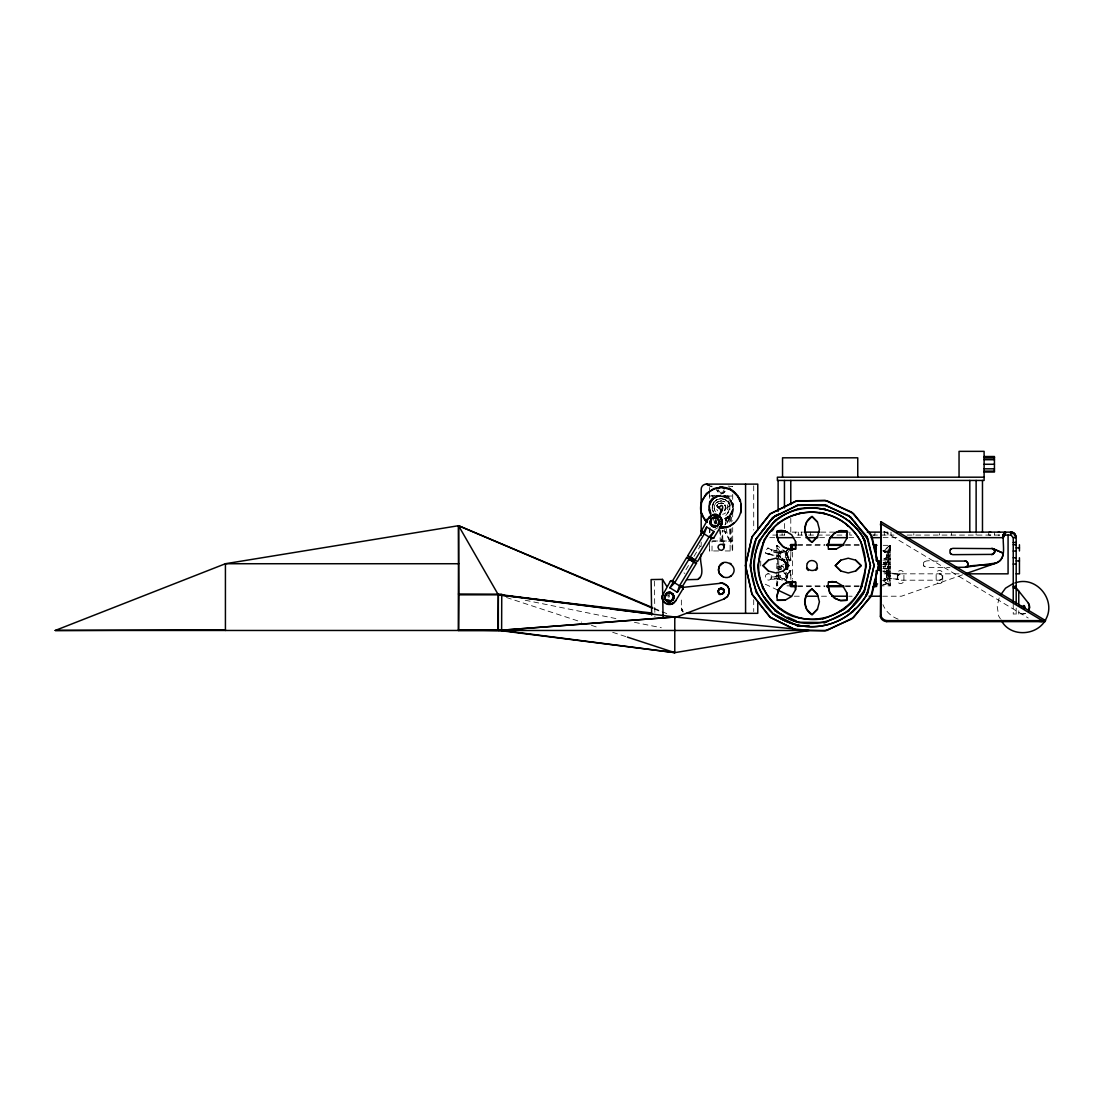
<?xml version="1.0" encoding="UTF-8"?>
<svg xmlns="http://www.w3.org/2000/svg" width="1104" height="1104" viewBox="0 0 1104 1104"><rect width="100%" height="100%" fill="white"/><g stroke="black" fill="none" stroke-linecap="round" stroke-linejoin="round"><path stroke-width="0.75" stroke-dasharray="5 3.75" d="M716.151 520.619L716.248 523.075M888.237 570.782L888.251 568.312M718.58 550.951L709.444 550.951L709.568 545.928M709.9 532.542L710.024 527.533M710.355 513.995C703.096 481.62 751.493 500.912 725.011 518.604A5.037 5.037 0 0 1 725.011 524.883M713.432 512.159L712.301 509.855L712.246 505.646L713.998 502.016L717.145 499.519L721.064 498.622L725.328 499.684C739.197 503.203 717.545 524.911 728.806 511.911M778.417 570.175L778.513 566.504M888.527 562.557L888.251 564.227L888.251 558.955L883.793 558.541M890.086 574.48L888.72 574.425L888.679 575.598L888.416 574.425L886.774 574.356L882.814 571.085M725.673 508.088C724.045 502.141 726.239 506.143 724.997 510.131M721.878 541.126L722.306 530.389M889.783 552.152L890.086 545.335L883.186 545.335M776.899 585.037L777.837 585.134L776.899 585.851L776.899 580.18M886.181 579.807L883.338 580.387L887.312 579.103L888.775 574.439M889.313 562.571L889.231 564.185L890.086 564.158M889.465 559.093L888.72 558.169L890.086 559.01M889.617 555.823L889.548 557.134L888.72 557.037L888.844 554.456L886.733 554.042M724.707 529.423L724.555 532.321L722.458 528.995M712.246 508.061L713.805 502.279L716.8 499.684L721.064 498.622L724.997 499.519L728.143 502.016L729.882 505.646L725.673 508.709L724.61 510.793L725.604 506.543M731.179 522.095L731.607 514.533M731.635 514.229L732.697 507.661L731.069 500.416C726.363 492.729 713.998 493.916 709.9 501.699L708.409 507.661L709.665 513.167L709.196 511.828M711.073 500.333L709.444 507.661L711.556 514.354A11.633 11.633 0 0 1 715.254 497.587A11.633 11.633 0 0 1 731.621 502.762A11.633 11.633 0 0 1 725.011 518.604L725.977 520.619L725.162 524.69L725.977 521.502M721.064 503.645C725.149 503.134 721.367 502.748 718.58 503.741M731.648 501.133L731.538 502.61L728.323 498.566L723.658 496.331L716.675 496.069M725.618 508.958L724.652 510.724L725.673 508.709M723.382 541.126L723.037 544.934L722.513 530.513M787.124 560.101L786.034 559.59M884.994 580.387C888.706 579.559 889.921 574.425 886.967 572.024L887.05 570.492M887.243 568.367L887.395 566.669L888.251 566.669M887.782 562.557L888.113 558.941M725.659 531.493L725.397 533.646L725.783 531.742L730.765 543.61L730.517 527.726M777.589 585.106L776.899 585.851L777.699 579.973L784.93 578.261L787.621 574.825M777.796 579.2L777.934 578.206L776.899 578.22M778.237 575.957L778.748 573.652M889.162 552.179L890.059 545.417L888.706 545.335M788.049 574.287L788.311 572.534L790.85 570.63L790.85 580.249M790.147 560.349L787.828 559.7M790.229 559.756L790.85 555.629M886.912 568.381L886.912 571.982L884.994 571.058L884.497 568.505M886.084 564.296L886.374 562.529L882.869 562.488M727.136 521.75L726.529 519.087L730.337 516.299L726.542 524.386C728.778 516.865 738.107 508.24 731.069 500.416M883.352 568.56L883.738 566.628M884.138 564.544L884.539 562.516M767.653 547.984C781.756 553.311 756.447 557.548 768.287 547.97M778.265 556.361C777.313 551.448 784.599 548.495 787.028 552.98M778.637 553.642C779.162 549.64 788.546 549.902 785.896 554.098L785.275 557.699M897.759 575.764L897.759 578.317M782.915 578.8L780.211 577.088L780.431 574.08M780.818 557.686C777.506 554.443 783.688 549.82 785.827 553.973L786.2 555.464M938.124 561.067C934.232 562.088 922.199 557.741 923.441 565.496M709.444 500.968C708.906 506.018 707.388 511.814 711.638 516.023M724.169 489.707L722.996 492.122L719.863 492.481M765.583 552.414L766.452 553.504C770.288 555.712 772.372 549.53 776.899 552.4M778.624 557.285C776.512 546.797 792.631 551.117 787.828 560.432M785.896 556.83L785.11 557.81M787.166 557.782L787.828 555.464L786.434 552.083M886.733 556.885L886.774 554.098L890.086 554.029M884.138 550.799L890.072 545.417L887.892 552.952M888.389 574.328L886.774 574.356L886.774 577.088L882.993 580.318M777.285 585.079L776.899 585.851L778.596 578.455M715.613 519.087L715.599 524.386M999.175 597.94L997.174 606.096L998.692 616.073L1000.431 618.944M768.287 573.818C761.939 574.356 767.625 583.975 771.199 578.372L771.268 575.515L769.64 574.066M778.817 577.875L778.831 573.473M785.827 577.213L785.965 574.522L783.454 572.645M885.16 552.635L882.938 550.799L885.808 552.938L887.092 555.464L885.808 557.989L882.814 560.101M886.719 577.213L886.719 574.232M724.886 491.749L723.203 493.543L719.38 493.764L716.675 489.707M716.261 523.268A5.037 5.037 0 0 1 716.11 520.826L716.151 520.743M712.963 504.155L713.998 502.016M717.117 505.232L717.614 504.459M729.841 509.758L729.882 505.646L725.673 506.612M883.007 560.156L886.912 559.204C891.853 554.056 882.8 551.089 890.072 545.417L890.086 552.138L883.793 552.386M716.524 506.377L717.572 504.556M685.915 569.761L690.055 562.902M693.988 556.388L699.95 546.521M713.115 499.256L709.955 504.224L709.858 510.421M787.359 553.394L789.981 549.199M725.121 491.377L721.064 494.095L718.939 493.543L716.675 489.914M897.994 575.405L898.532 574.715M923.441 562.943L923.468 565.565L926.311 567.373L949.937 567.373M923.689 562.598L924.227 561.895M786.434 558.845L787.828 555.464L787.469 553.628M716.703 505.839L717.738 504.321M725.977 520.619L726.653 519.639M727.522 518.356L731.745 512.284L731.786 513.995L732.849 512.297M785.924 551.683L788.546 547.874M789.153 570.34L790.85 570.63L787.801 574.604C788.573 578.179 784.53 581.794 781.204 580M709.665 502.168C714.854 490.976 723.92 497.766 730.282 496.676L730.117 495.903L712.025 495.903L711.776 494.965L712.246 495.917L714.274 495.903M718.911 503.534L723.341 503.534L718.538 503.81M786.186 559.01L787.359 557.534M779.189 578.399L770.744 578.896M771.227 578.303L771.268 575.515M786.931 578.33L787.828 571.996L790.85 570.63M885.905 557.934L888.237 557.534L887.809 552.856M781.052 553.021L779.134 552.883L782.915 552.386M887.368 578.896L887.809 578.358L886.967 579.421L888.692 583.036L889.672 582.76L889.079 578.468M780.073 551.724L777.52 548.039L777.699 551.255L783.661 552.373L784.93 551.089M667.823 595.815L668.858 594.683M787.511 574.287L785.896 577.088L788.297 581.739M718.745 503.659L721.381 502.955M786.034 551.724L788.297 549.447M715.295 500.981L716.979 499.643M886.912 559.204L887.216 562.543M728.143 502.016L729.164 504.155M889.976 545.417L883.007 550.772L886.181 551.379M726.018 520.826L725.011 518.604L729.841 515.306L732.449 510.062L732.173 504.224L729.026 499.256M899.167 574.301L890.086 573.528M726.529 519.087C732.325 516.355 735.333 509.082 732.697 503.134M713.874 502.223L712.19 505.894L713.336 511.911M725.011 518.604L729.026 516.134L729.068 517.21M714.812 529.451L718.042 527.588M713.57 498.953L718.138 496.414L723.989 496.414L728.571 498.953M717.103 495.903L718.249 495.323M784.268 578.551L786.766 582.139L782.35 578.8M883.793 578.8L885.16 578.551M713.225 497.697L718.483 496.331L713.819 498.566L710.59 502.61L710.493 501.133M785.013 573.252L786.517 572.59L787.828 575.722C788.159 571.058 785.979 576.136 785.013 573.252L783.757 572.645M776.899 567.097L780.073 565.924L780.073 569.609M782.915 564.875L784.116 564.434M962.578 574.811L901.457 596.215L882.731 596.215M778.748 570.064L781.66 569.071M776.899 568.312L777.92 567.994L778.03 570.299M883.766 584.458L887.036 583.519L883.007 580.414L884.138 580.387M882.413 584.996L887.285 583.712L890.086 585.851L890.086 545.335L888.347 552.938L889.065 552.869M890.086 582.981L890.086 585.851L880.73 585.851M780.073 568.946L781.591 568.601M939.435 580.193C943.451 580.262 943.451 573.818 939.435 573.887L941.188 574.425L942.595 577.047L941.188 579.669L939.435 580.193L900.629 580.193L897.994 578.675M1025.271 613.645L1013.237 614.045L1013.237 602.577M884.552 578.813L889.175 579.158M1022.98 614.045L1025.437 613.562M718.497 501.202C714.412 502.844 712.867 508.268 715.489 511.801M720.167 500.912L724.541 501.616C729.73 504.445 728.668 513.401 722.596 514.298M776.899 546.742L776.899 545.335L784.116 550.799M721.63 500.705L716.041 502.817L714.357 505.756L714.247 509.151L715.64 511.994M779.893 575.722L771.572 576.881L776.899 577.019M776.899 579.283L778.43 579.145M887.092 575.722L890.086 575.488M882.869 568.588L888.72 568.284L888.72 573.445L889.52 573.487L889.286 568.256L890.086 568.215M776.899 553.201L777.906 552.814L771.268 552.414M770.385 579.352L776.899 579.048M778.472 578.979L779.645 578.924M882.869 564.406L886.912 564.268M890.086 566.435L887.588 566.518L887.754 568.339M767.653 573.832L769.033 573.79M888.472 566.49L888.251 564.641L888.251 572.935L883.793 572.645M989.281 535.081L990.785 535.081M873.388 535.081L874.851 535.067L875.003 532.128M890.086 566.656L889.12 566.669L888.72 572.962M884.152 564.448L886.912 564.434M709.444 486.091L712.025 486.091L712.025 486.85L710.438 486.091M728.129 486.091L732.656 486.643L730.117 487.14L730.117 486.091M709.444 496.027L732.697 496.027M713.929 521.985L716.165 523.448M792.175 532.128L802.498 532.128M820.838 532.128L834.569 532.128M849.901 532.128L849.763 535.081L852.04 535.081M882.772 532.128L890.762 532.128M772.786 535.081L778.417 535.081M779.659 535.081L787.014 535.081M802.498 535.081L795.28 535.081L795.253 532.128M808.528 535.081L830.029 535.081M836.901 535.081L847.223 535.081M872.45 535.081L893.992 535.081M907.019 535.081L1002.253 535.081M769.792 537.662L774.939 537.662M795.542 537.662L804.126 537.662M819.582 537.662L828.166 537.662M848.769 537.662L853.916 537.662M883.103 537.662L898.546 537.662M712.756 541.001L732.697 541.001M797.681 544.534L824.964 544.534M845.429 544.534L859.078 544.534M797.543 545.335L824.936 545.335M845.471 545.335L859.174 545.335M725.204 550.951L732.697 550.951L732.697 527.56M884.138 571.058L886.181 571.637M884.042 573.832L959.831 573.832M786.973 585.851L789.981 585.851M797.543 585.851L824.936 585.851M845.471 585.851L859.174 585.851M797.681 586.652L824.964 586.652M845.429 586.652L859.078 586.652M794.259 596.215L802.76 596.215M821.486 596.215L829.987 596.215M848.7 596.215L852.109 596.215M999.575 535.081L998.237 535.081M890.086 562.585L886.912 562.543L886.912 566.531L885.725 566.573L886.043 564.586L882.869 564.517M890.086 564.682L888.72 564.641L888.72 562.571M778.568 577.047L780.211 577.088M883.007 571.03L885.091 571.085M778.265 575.722L776.899 575.653L778.265 575.722L778.831 577.972L782.115 580.414M885.85 573.238L888.044 573.39M890.086 573.073L900.629 573.887L897.773 575.695L898.628 579.476M886.774 556.83L888.375 557.009M888.72 558.224L889.037 562.571M888.872 559.024L890.086 559.162M725.328 499.684L721.064 498.622M779.893 555.464L777.34 555.146L777.382 556.14M887.092 555.464L890.086 555.892M525.214 600.245L617.647 618.916M634.441 622.311L661.324 627.748M776.899 550.896L771.268 549.682L776.899 551.062M767.722 554.125L780.211 556.83L780.983 557.796M885.091 550.827L886.912 551.724M780.004 551.821L782.281 552.4M769.129 554.125L780.211 556.83M723.299 503.493L721.298 503.12M890.086 571.251L886.65 570.382L886.912 571.982M723.217 501.202L724.472 501.589M506.501 597.499L581.656 622.132M591.454 625.347L599.624 628.024M612.692 632.302L625.761 636.58M786.089 559.907L787.359 560.363M654.258 608.332L660.565 611.009M662.152 611.671L668.458 614.335M654.244 608.939L663.711 612.968M718.318 491.101L717.973 489.707L720.457 492.743M787.828 559.19L790.85 560.556L790.85 552.138M765.238 584.209L777.285 589.853M780.142 579.503L779.521 578.772M725.149 499.643L726.846 500.981M724.141 495.379L725.701 496.193M699.343 545.583L701.219 546.742M683.983 572.907L684.88 573.431M883.904 531.3L1028.21 618.005M728.254 502.223L729.937 505.894M924.227 566.545L923.689 565.855M682.217 610.829L683.1 611.961L681.347 608.152L681.347 596.519M882.869 580.387L887.009 583.519M887.271 583.712L890.086 585.851L890.072 545.417M717.559 510.766L716.786 509.386M724.804 504.79C727.329 510.462 723.81 502.61 725.314 505.839M887.809 573.114L888.72 575.722M785.841 554.042L790.85 560.556L789.153 560.846L790.85 560.556L788.311 558.652L788.049 556.899M729.095 497.876L731.345 500.747M785.924 579.517L788.546 583.312M681.844 610.36L681.347 608.152L684.494 612.858M713.005 518.356L715.682 524.483M713.17 497.766L712.025 495.461M715.213 520.784L716.151 522.868L716.11 520.826M726.115 528.43L728.102 537.938L730.117 541.126L730.117 550.951M778.237 555.257L778.831 557.713M771.199 549.557L771.572 551.048M668.362 597.305L667.934 595.636M778.265 555.464L778.748 557.534M883.324 562.488L883.697 564.379M783.55 568.146L783.205 566.393L778.748 567.746L778.748 559.811M884.994 560.128L885.67 564.31M781.328 566.959L781.094 565.552L781.991 565.22L781.991 566.766M790.229 571.444L790.85 575.557M776.899 585.851L776.899 545.335L777.092 546.715M720.043 530.279L721.367 541.126M779.534 566.117L779.852 569.678M669.162 594.338L669.383 597.029M731.027 528.236L732.338 550.951M710.396 512.284L710.507 514.229M889.576 574.466L889.617 575.515M776.899 545.335L776.968 546.728M777.52 559.19L777.865 566.738M729.082 517.431L729.289 522.261M729.592 529.12L730.117 541.126L712.025 541.126L712.025 550.951M719.767 528.857L720.25 541.126M730.337 516.299L730.406 521.198M654.327 581.132L654.92 616.667M714.812 522.537L714.812 523.972M1018.771 610.76L1018.771 614.045M1016.191 608.111L1016.191 614.045M994.428 532.128L994.428 535.081M988.742 532.128L988.742 535.081M976.129 533.605L976.129 535.081M951.538 532.128L951.538 535.081M939.545 533.605L939.545 535.081M913.808 533.605L913.808 535.081M891.011 532.128L891.011 535.081M887.92 532.128L887.92 535.081M884.994 562.516L884.994 564.337M884.994 564.558L884.994 571.058M884.29 532.128L884.29 535.081M810.543 532.128L810.543 535.081M801.435 532.128L801.435 535.081M798.344 532.128L798.344 535.081M792.41 552.083L792.41 579.103M790.781 518.342L790.781 532.128M784.447 523.517L784.447 528.678M784.447 533.605L784.447 535.081M782.115 533.605L782.115 535.081M760.725 560.984L760.725 569.291M753.715 485.815L753.715 530.017M753.715 599.72L753.715 611.616M732.697 494.385L732.697 521.019M709.444 487.485L709.444 490.286M709.444 493.336L709.444 512.684M709.444 529.258L709.444 532.597M709.444 541.001L709.444 550.951M701.178 542.161L701.178 545.569M898.132 619.123A25.847 25.847 0 0 1 882.952 604.675M682.865 611.809A5.175 5.175 0 0 1 681.347 608.152M888.817 583.312L887.933 583.547L890.086 585.851L888.817 583.312M884.994 566.6L882.869 566.656L884.994 566.697M778.513 552.4L777.782 551.821L778.513 552.4M898.394 579.269L888.375 578.399L898.394 579.269M889.7 577.406L888.748 575.929L889.7 577.406M942.733 580.276L942.733 573.818A3.284 3.284 0 0 0 939.435 570.52A3.284 3.284 0 0 0 936.151 573.818L936.151 580.276A3.284 3.284 0 0 0 939.435 583.561A3.284 3.284 0 0 0 942.733 580.276M903.914 580.276L903.914 573.818A3.284 3.284 0 0 0 900.629 570.52A3.284 3.284 0 0 0 897.331 573.818L897.331 580.276A3.284 3.284 0 0 0 900.629 583.561A3.284 3.284 0 0 0 903.914 580.276"/><path stroke-width="1.5" d="M674.986 617.633L724.003 598.989L727.26 596.74L729.095 593.248L729.095 589.288L727.439 585.976L722.347 583.091L681.734 587.521M1010.657 532.859L1010.657 532.128L897.11 532.128M713.777 525.214C711.045 528.098 719.063 526.028 716.441 525.642M715.406 517.459C714.716 519.087 715.489 515.596 715.944 517.127M673.274 595.939L673.357 595.111M715.351 517.707C718.732 518.135 723.741 527.436 716.082 517.624C709.789 515.444 708.106 526.166 714.274 526.636M501.616 630.467L501.754 594.187L458.436 594.021M795.542 589.729L795.598 582.043L789.664 581.725L784.075 583.74L778.775 589.205L776.857 596.56L777.326 600.314L785.027 600.259L791.678 596.395L795.542 589.729L795.598 582.043L788.822 581.877L782.667 584.706L778.389 589.964L776.857 596.56M846.713 538.573L846.768 530.872L840.82 530.569L835.231 532.583L829.946 538.048L828.014 545.404L828.483 549.143L836.183 549.088L842.849 545.224L846.713 538.573L846.768 530.872L839.978 530.707L833.824 533.549L829.546 538.793L828.014 545.404M498.042 630.467L498.332 594.821L458.546 525.697L225.423 563.73L55.2 630.467L826.855 630.467L853.53 617.619L871.994 594.463L878.591 565.593L871.994 536.723L853.53 513.567L826.855 500.719L797.24 500.719L770.551 513.567L752.086 536.723L745.504 565.593L751.893 594.049L769.833 617.026L795.874 630.136M718.801 519.322L718.621 521.626M497.311 629.86L674.779 652.643L809.149 630.467L674.779 616.998L501.754 594.821L458.905 594.821L458.546 525.697L652.671 607.669M1005.482 532.128C1003.274 532.252 1002.46 537.358 1005.013 535.095C1006.71 528.857 1002.17 534.502 1003.274 537.662C1002.694 545.707 1006.627 559.19 996.346 562.985L965.793 573.68M787.663 561.784L787.469 569.25L785.813 565.593L786.89 562.695L786.407 567.884M719.159 507.992C723.41 499.864 724.293 514.505 719.159 507.992L717.724 507.122M719.849 527.919C736.603 529.52 747.229 509.137 737.665 495.779C720.746 472.526 686.067 502.568 707.236 521.999M671.508 601.169C667.547 603.543 662.842 598.396 665.477 594.504C670.721 586.721 677.911 600.024 670.984 600.769C672.902 599.044 674.516 597.926 673.357 595.442M740.715 513.222L741.198 504.293M778.182 523.365L778.21 523.172C805.589 502.762 845.126 511.787 860.941 542.05L861.106 542.395C869.538 563.357 866.005 587.204 850.466 603.916C834.458 618.626 811.73 623.153 791.292 615.728C753.784 598.934 747.311 549.944 778.21 523.172L777.616 523.641M880.095 568.491L880.399 565.138M724.169 547.322C724.252 543.251 717.876 543.403 717.973 547.322L719.215 549.82L721.754 550.358L723.865 548.674L724.486 544.231M1003.619 534.088L1003.274 537.662L905.418 537.662M701.302 530.334L703.303 532.666L702.034 532.156L687.778 555.698L697.48 561.577L711.735 538.021L710.465 537.51L714.067 531.562L706.67 527.077L703.069 533.025L701.137 531.438L708.63 517.997L711.901 515.292M776.857 534.626L777.326 530.872L781.177 530.403L785.027 530.927L791.678 534.791L795.542 541.457L795.598 549.143L789.664 549.461L784.075 547.446L778.775 541.981L776.857 534.626L778.389 541.222L782.667 546.48L788.822 549.309L795.598 549.143L795.542 541.457M828.014 585.782L828.483 582.043L832.347 581.56L836.183 582.098L842.849 585.962L846.713 592.613L846.768 600.314L840.82 600.631L835.231 598.616L829.946 593.138L828.014 585.782L829.546 592.393L833.824 597.637L839.978 600.479L846.768 600.314L846.713 592.613M711.169 521.985C709.762 518.494 711.183 519.887 717.007 515.209L719.808 516.907L721.602 519.639M718.193 523.972L718.373 522.703M1003.439 534.971L1003.274 537.662L1004.571 535.192M723.865 592.6L721.823 594.269L719.215 593.745L717.973 591.302L719.09 588.86C732.297 586.624 715.351 602.591 719.063 588.887C721.671 586.445 725.99 590.571 723.382 593.193M1029.439 605.254L1028.652 610.76L1029.784 607.255L1028.293 603.005L1016.191 587.839L1013.237 587.839L1013.955 588.253M755.95 539.235L772.703 517.652L796.978 505.439L824.15 504.763L848.99 515.775L866.737 536.365L874.064 565.593L867.923 592.503L866.281 595.346M1003.274 553.228L993.227 548.757L1003.274 553.228C1001.231 570.382 976.999 562.322 966.041 567.235L955.001 567.373M717.973 591.302L719.132 588.832L721.712 588.225L724.169 591.206M861.134 542.533L861.106 542.395C840.834 503.258 786.352 501.92 764.189 540.008L764.092 540.38M862.859 593.924L864.667 590.93L870.449 565.593L863.549 538.062C849.956 515.402 823.777 503.797 797.847 508.944C772.565 516.631 754.957 539.194 753.646 565.593C754.957 591.992 772.565 614.555 797.847 622.242C823.777 627.389 849.956 615.784 863.549 593.124L870.449 565.593L864.667 540.256L862.859 537.262M720.636 524.8L720.857 523.848M824.964 508.985L823.86 508.502M866.281 535.84L867.923 538.683L874.064 565.593L866.737 594.835C846.561 628.397 804.181 636.829 772.703 613.534C751.907 594.67 745.255 565.013 755.978 539.083L773.38 517.1L798.247 505.135L827.462 505.618L826.441 505.411M759.373 540.463L775.629 519.929C805.658 498.028 847.113 507.481 864.667 540.256L864.708 540.463M718.318 488.299L720.457 486.657L723.865 488.382M764.189 540.008L757.772 565.593C758.89 599.72 790.588 625.002 824.122 618.502C840.875 612.996 854.993 601.928 862.321 585.7M860.168 590.102L866.309 565.593L860.982 542.257M817.443 536.861L819.416 529.409L817.443 521.971L812.047 516.493C802.429 521.792 802.429 537.041 812.047 542.34L817.443 536.861L812.047 542.34L806.638 536.861L804.664 529.409L806.638 521.971L812.047 516.493L817.443 521.971M817.443 609.215L819.416 601.777L817.443 594.338L812.047 588.846C802.429 594.145 802.429 609.394 812.047 614.693L817.443 609.215L812.047 614.693L806.638 609.215L804.664 601.777L806.638 594.338L812.047 588.846L817.443 594.338M664.856 596.326L667.906 592.613L672.584 593.731L668.927 592.393M458.726 630.467L458.905 594.821M711.666 515.651L710.672 516.01C704.794 521.971 713.929 511.387 717.158 514.837C719.27 515.706 720.926 517.127 721.837 519.294C723.41 521.985 719.463 529.865 722.044 522.578L720.539 518.024M665.312 600.024C661.986 593.897 671.494 589.715 673.978 595.967M719.284 522.62C720.125 525.049 713.005 528.388 716.579 525.642M672.474 580.994L673.744 581.504L671.894 580.525L670.335 581.256L661.945 596.491C661.531 601.018 665.712 605.047 670.225 604.481L673.302 603.364L675.565 601.018L682.934 588.887A1.546 1.546 0 0 0 682.41 586.762L681.14 585.989L682.162 586.859L696.431 563.316L686.729 557.437L672.474 580.994L673.495 581.863L669.907 587.811L677.304 592.296L680.906 586.348L682.162 586.859M716.137 517.804C719.849 512.256 709.016 515.389 708.395 518.356M720.995 525.987L721.768 520.978M663.214 593.027L662.083 597.54M677.304 592.296L679.498 585.769L693.754 562.212L696.431 563.316L689.724 559.093M710.107 521.723C711.514 515.858 710.369 529.327 710.134 521.847M719.104 517.238L721.823 509.455L722.361 510.766M689.959 557.548L704.214 533.991L706.67 527.077M673.771 598.23L673.799 595.539M710.838 521.985L711.5 520.37L710.162 521.35M1010.657 532.128C1010.919 531.231 1018.302 535.081 1015.211 537.662C1017.198 530.776 1005.509 530.113 1013.237 537.662L1013.237 602.398M1014.783 534.115L1014.369 535.026L1015.473 534.943M718.635 516.838L721.823 509.455M1021.435 606.607L1024.029 605.93L1024.029 608.566M790.85 548.771L792.41 545.335L792.41 550.399M876.99 585.851L874.575 585.851L876.134 582.415M710.617 519.639L711.845 518.673M717.324 518.507L716.013 517.307L717.186 518.08M880.288 568.284L878.066 570.188M719.049 523.641L719.353 520.978L718.483 524.855L714.73 526.691M711.914 525.697C713.777 527.326 711.404 524.648 710.203 523.972M665.836 595.967L666.319 595.111M713.736 517.762L714.812 517.114M880.992 521.709L880.992 615.37A5.092 3.409 31 0 0 887.299 620.627L1045.612 620.627L880.992 521.709L880.426 524.952M880.399 616.349L880.992 523.724L1042.273 620.627L1041.679 621.621L886.705 621.621A5.092 3.409 31 0 1 880.399 616.349L880.992 615.37M886.705 621.621L887.299 620.627M669.907 587.811L674.641 582.829L688.91 559.286L689.683 559.411M694.802 560.487L709.058 536.93L714.067 531.562M710.465 537.51L711.749 538.283A1.546 1.546 0 0 0 713.86 537.758L721.229 525.628L722.278 522.22L720.774 517.666M672.391 594.739L672.888 593.952M762.988 542.395L763.43 543.016M718.124 519.239L717.007 518.342M670.335 581.256L673.495 581.863M713.874 537.758L714.109 537.4A1.546 1.546 0 0 1 712.549 538.131M682.934 588.887L682.7 589.246A1.546 1.546 0 0 0 682.175 587.121L682.41 586.762M700.322 577.24L697.756 579.421L686.522 579.724M786.655 562.985L787.29 562.033L787.359 569.098L786.655 568.201M950.296 549.875L950.834 549.185M670.928 600.631L673.302 599.541L673.523 595.525M1004.433 532.501L1004.171 535.371L1003.881 533.329M672.998 597.623L674.075 596.491M1000.569 594.959L1005.537 588.184L1014.162 582.953M756.116 538.904L750.03 565.593L756.171 592.503L773.38 614.086C805.796 637.298 848.797 627.486 867.923 592.503L867.385 592.241M771.862 531.024L773.78 528.568M852.095 606.883L854.261 604.123M852.385 612.251L855.379 608.428M866.005 594.794L867.965 592.282M672.985 594.683L672.971 593.786L671.632 594.131L672.322 594.67M761.732 531.714L772.703 517.652M764.658 533.687L774.994 520.453M710.051 517.873L710.962 516.796M731.083 575.943L729.896 576.509M722.954 593.717L720.429 594.297L718.331 592.724M772.345 518.977L775.105 515.775L779.41 513.871M845.954 607.338L844.367 609.187L840.13 611.064M857.67 593.759L859.906 591.178M880.578 567.967L877.597 570.409M672.736 600.093L669.01 601.542M712.991 517.624L716.22 517.21M675.8 600.659L673.04 603.529L668.306 604.302M768.425 560.183L762.947 565.593L768.425 571.003L775.864 572.976L783.302 571.003L788.78 565.593L783.302 560.183L775.864 558.21L768.425 560.183L762.947 565.593L768.425 571.003M783.302 571.003L788.78 565.593L783.302 560.183M840.779 560.183L835.3 565.593L840.779 571.003L848.217 572.976L855.655 571.003L861.148 565.593L855.655 560.183L848.217 558.21L840.779 560.183L835.3 565.593L840.779 571.003M855.655 571.003L861.148 565.593L855.655 560.183M880.702 561.908L879.515 562.046M965.131 567.373C969.146 567.442 969.146 560.998 965.131 561.067L944.872 561.067M712.149 518.314L712.88 517.776M733.967 522.91L729.22 526.373L719.739 527.891M878.508 569.981L879.157 560.625L876.893 560.735M719.449 588.68L722.678 588.68M876.134 584.83L877.57 583.878M1014.024 533.273L1013.058 533.784L1013.113 532.708M665.05 595.649L666.499 594.78M698.418 579.048C705.939 573.638 698.404 561.398 701.178 554.098M724.003 598.989L727.577 596.353L729.151 593L729.095 589.288L727.274 585.796L724.031 583.533L720.112 583.05M796.978 505.439L798.247 505.135M723.92 526.939L719.711 527.671M794.742 515.03L800.676 512.905M847.789 611.395L849.086 610.733M867.385 538.945L850.715 517.1L824.495 504.928M992.951 554.387L952.931 554.663C948.929 554.774 948.902 548.246 952.931 548.357L992.951 548.633M993.227 554.263L994.897 551.517L993.49 548.895M966.607 566.973L968.277 564.227L966.607 561.481M723.244 562.943L719.408 566.228L718.497 569.885C718.428 576.191 726.391 579.945 731.165 575.874C741.943 566.242 719.573 554.249 718.497 569.885L719.408 573.542L723.244 576.826M822.632 618.82L824.619 617.936M715.751 516.92L714.868 517.252M713.929 514.547L715.226 514.643M713.695 514.906L714.978 515.002M673.537 603.005C670.597 604.73 666.94 604.357 664.401 602.108M798.206 508.93L799.048 508.654M673.274 603.17L668.541 603.943M826.717 621.994L823.86 622.684M715.006 517.721L714.219 517.624L715.24 517.707M990.785 532.128L989.281 532.128M669.286 592.682L670.583 592.337M991.737 554.663L994.814 552.207L994.207 549.544M1004.709 532.404L1005.482 533.605L1005.233 532.211M714.799 526.636L713.971 526.456M670.211 603.322L668.582 603.322M669.259 601.708L666.443 601.142M669.093 600.107L667.147 599.914M725.549 527.077L720.222 528.016M715.627 518.342L716.717 518.149M998.237 532.128L999.575 532.128M671.936 599.32L672.998 599.817M1015.832 582.705C1036.007 575.791 1055.797 599.237 1046.399 618.185C1038.56 636.07 1010.312 638.029 1001.3 620.379M966.497 567.07L996.346 562.985M480.723 630.205L497.297 630.218L674.779 652.643L674.779 616.998L498.332 630.467L458.298 630.467L458.546 525.697L652.671 608.263M670.915 601.363L667.478 601.625M674.779 616.998L498.332 630.467L498.332 594.021M715.171 526.718L712.259 526.208L713.474 526.884M710.659 523.986C713.184 526.539 708.685 523.365 711.445 523.972L712.218 526.277M707.498 519.501L704.642 519.584L707.25 520.619M669.659 592.738L671.108 592.71M819.389 512.449L824.619 513.25M824.771 622.283L826.234 622.242M714.812 517.735L715.199 518.328M666.733 586.279L662.441 579.379L651.098 579.572L651.691 615.094M828.483 549.143L836.183 549.088M777.326 600.314L785.027 600.259M55.2 630.467L225.423 629.86M984.106 456.518L994.442 456.518L994.442 472.029L984.106 472.029M984.106 457.553L994.442 457.553M984.106 457.691L994.442 457.691M984.106 459.706L994.442 459.706M984.106 464.273L994.442 464.273M984.106 468.827L994.442 468.827M984.106 471.132L994.442 471.132M984.106 477.19L777.382 477.19L777.382 480.447L984.106 480.447L984.106 451.357L959.045 451.357L959.045 477.19M712.991 526.76L715.006 526.636M776.705 532.128L787.249 532.128M804.223 532.128L819.706 532.128M836.901 532.128L847.858 532.128M867.316 532.128L881.047 532.128M1002.929 535.081L1010.671 535.081M776.664 537.662L793.831 537.662M805.851 537.662L817.857 537.662M829.877 537.662L847.044 537.662M871.084 537.662L879.667 537.662M1013.237 537.662L1016.191 537.662L1016.191 604.109M1013.237 542.464L1016.191 542.464M795.97 544.534L790.85 544.534L790.85 550.937M826.675 544.534L843.718 544.534M872.712 544.534L876.99 545.335L874.575 545.335L874.575 550.399M1013.237 544.741L1016.191 544.741M790.133 545.335L795.832 545.335M826.648 545.335L843.76 545.335M1016.191 547.888L1019.447 547.888M1013.237 551.048L1016.191 551.048M1013.237 557.768L1016.191 557.768M781.991 560.128L784.433 559.976L782.446 560.128M1016.191 560.915L1019.447 560.915M458.726 563.73L225.423 563.73L225.423 630.467M1013.237 564.061L1016.191 564.061M966.731 573.832L1008.076 573.832L1008.076 535.081M1016.191 573.832L1019.447 573.832L1019.447 557.768M789.981 585.851L795.832 585.851M826.648 585.851L843.76 585.851M1013.237 586.376L1016.191 586.376M795.97 586.652L790.85 586.652L790.85 581.849M826.675 586.652L843.718 586.652M872.712 586.652L876.134 586.652L876.134 570.63M806.168 596.215L818.078 596.215M831.685 596.215L847.003 596.215M869.124 596.215L881.033 596.215M686.522 613.327L757.772 613.327L757.772 601.418M797.847 622.242L825.033 622.532L848.452 611.257L864.156 590.695M498.332 629.86L458.905 629.86L497.297 630.467M777.326 530.872L785.027 530.927M828.483 582.043L836.183 582.098M796.978 625.747L809.342 626.051M712.604 525.628L713.419 525.642M668.858 601.666L667.064 601.266L669.99 601.639M819.996 508.792L824.771 508.903M798.854 618.24L800.676 618.281M802.373 630.301L825.019 630.853L851.681 619.04L870.725 596.96L878.591 565.593L870.725 534.226L851.681 512.146L825.019 500.333L795.874 501.05L769.833 514.16L751.893 537.137L745.504 565.593L752.086 594.463L770.551 617.619L796.591 630.163M715.461 517.183L714.812 516.92L716.22 517.348M1035.649 620.959L1044.798 621.952M501.699 595.498L498.332 594.821L651.429 612.968M498.332 594.821L522.082 597.802M525.476 598.23L606.91 608.47M610.305 608.897L652.712 614.224M965.131 561.067L966.345 561.343M876.893 560.666L880.578 563.219M668.596 601.818L665.215 599.196M991.737 548.357L993.117 548.674M737.831 496.013L740.039 501.451C743.861 499.946 718.442 478.543 735.071 493.474M717.986 506.791L719.201 507.136M731.234 489.955L722.692 487.306L713.833 488.575L706.367 493.488L701.426 502.099L701.123 512.008L704.89 520.122L707.291 522.109M627.403 637.118L674.779 652.643M709.113 485.098L706.353 484.118A5.175 5.175 0 0 0 701.178 489.279L701.178 535.33M693.436 561.646L689.586 559.314M692.705 560.791L694.25 561.467L692.898 560.929M686.729 557.437L690.511 559.99M783.343 615.204L777.257 612.499L774.221 608.98M787.676 617.122L796.398 620.986M777.285 589.853L790.85 596.215M798.247 626.051L772.703 613.534M709.085 485.429L706.353 484.118L757.772 484.118L757.772 530.017M759.511 540.298L759.428 540.256C744.745 574.411 763.195 612.706 799.048 622.532M729.896 563.247L731.124 563.868M774.994 610.733L775.629 611.257L764.658 597.499M849.528 516.713L850.591 517.252M716.689 515.872L717.448 516.258M777.616 607.545L781.052 609.27M691.739 557.837L690.4 557.23L692.484 558.845M693.505 559.438L694.927 559.976L693.85 559.121M785.372 563.247L786.2 563.661L786.034 566.683M693.312 561.605L696.431 563.316M690.69 559.576L689.407 558.527L689.848 559.148M691.877 557.92L692.76 558.431M704.214 533.991L709.058 536.93M688.91 559.286L693.754 562.212M680.906 586.348L682.175 587.121M674.641 582.829L679.498 585.769M789.415 583.878L790.85 584.83M1016.439 589.715L1018.771 591.082L1018.771 605.848M687.778 555.698L690.731 557.672M950.834 553.835L950.296 553.145M878.315 561.053L880.55 563.454M702.034 532.156L703.069 533.025M704.738 519.791L707.153 521.93M782.101 559.079L786.2 563.661L782.35 558.541M845.954 523.848L847.996 526.222M854.386 521.488L856.373 524.041M849.086 520.453L852.191 524.428M862.597 537.758L864.832 540.629M1028.293 603.005L1029.273 604.785M663.297 600.424L664.291 602.011M667.009 593.138L664.774 596.45L664.981 598.506M711.776 524.745L712.232 525.642M719.297 526.498L720.015 528.043M874.575 545.335L876.134 548.771M790.85 582.415L792.41 585.851L792.41 580.787M1011.154 532.156L1012.271 533.398L1012.133 532.335M762.188 586.762L763.154 589.136M866.847 536.806L867.054 537.593M1015.859 536.116L1016.163 537.082M662.317 597.181L662.179 596.132L662.607 599.375M662.441 579.379L663.062 616.529M1019.447 544.741L1019.447 550.979M982.477 480.447L982.477 532.128M976.129 480.447L976.129 532.128M969.795 480.447L969.795 532.128M879.626 562.102L879.626 570.658M876.134 544.534L876.134 560.556M874.575 580.787L874.575 585.851M857.753 477.19L857.753 457.815L782.543 457.815L782.543 477.19M790.781 480.447L790.781 504.569M786.034 567.58L786.034 569.457M784.447 480.447L784.447 508.006M778.113 480.447L778.113 511.456M745.573 484.118L745.573 613.327M817.54 568.187A6.072 6.072 0 0 1 815.828 570.34M808.432 570.464A6.072 6.072 0 0 1 806.569 568.229M1023.808 605.489A1.932 1.932 0 0 1 1024.871 607.711M807.369 563.385C803.781 571.085 817.264 573.597 817.208 565.593C817.388 560.294 809.467 558.541 807.369 563.385"/></g></svg>
